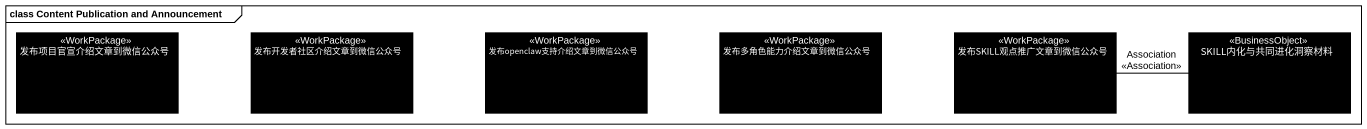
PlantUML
@startuml
mainframe class Content Publication and Announcement
hide circle
hide empty members
class 发布项目官宣介绍文章到微信公众号 <<WorkPackage>> #000000
class 发布开发者社区介绍文章到微信公众号 <<WorkPackage>> #000000
class 发布openclaw支持介绍文章到微信公众号 <<WorkPackage>> #000000
class 发布多角色能力介绍文章到微信公众号 <<WorkPackage>> #000000
class 发布SKILL观点推广文章到微信公众号 <<WorkPackage>> #000000
class SKILL内化与共同进化洞察材料 <<BusinessObject>> #000000
SKILL内化与共同进化洞察材料 -left- 发布SKILL观点推广文章到微信公众号 : Association\n<<Association>>
@enduml
